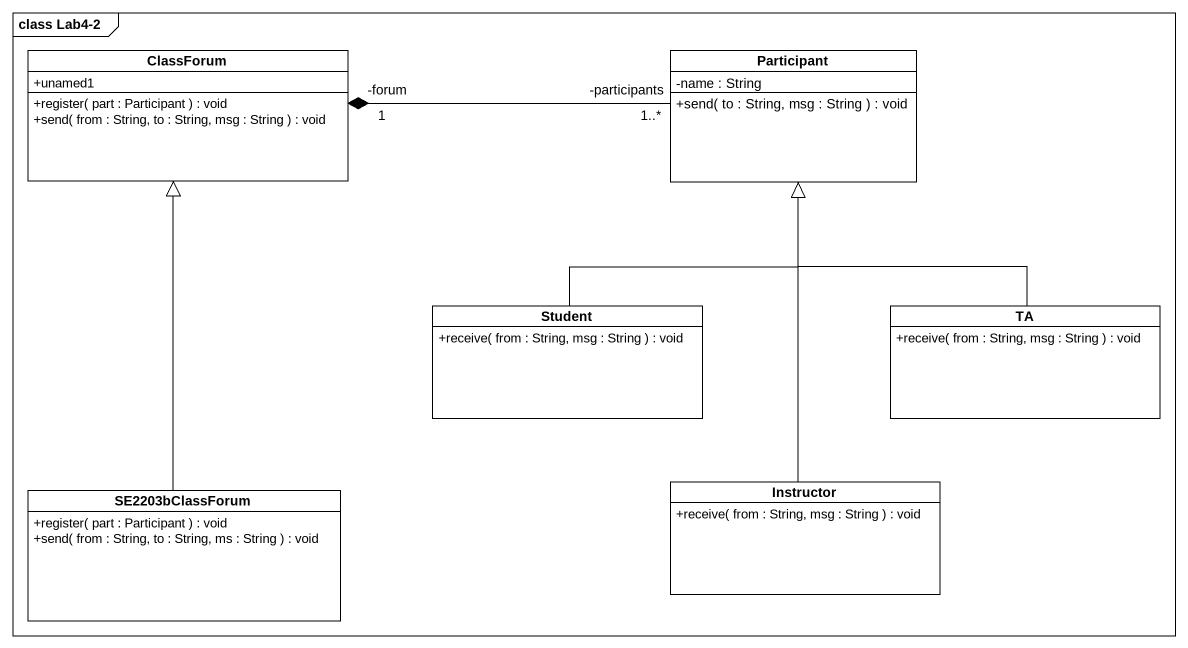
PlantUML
@startuml
mainframe class Lab4-2
hide circle
hide empty members
skinparam classAttributeIconSize 0
class ClassForum {
  +unamed1
  +register( part : Participant ) : void
  +send( from : String, to : String, msg : String ) : void
}
class "Participant" as Participant_ {
  -name : String
  +send( to : String, msg : String ) : void
}
class Student {
  +receive( from : String, msg : String ) : void
}
class TA {
  +receive( from : String, msg : String ) : void
}
class SE2203bClassForum {
  +register( part : Participant ) : void
  +send( from : String, to : String, ms : String ) : void
}
class Instructor {
  +receive( from : String, msg : String ) : void
}
ClassForum "1\n-forum" *-right- "1..*\n-participants" Participant_
Student -up-|> Participant_
TA -up-|> Participant_
SE2203bClassForum -up-|> ClassForum
Instructor -up-|> Participant_
@enduml
